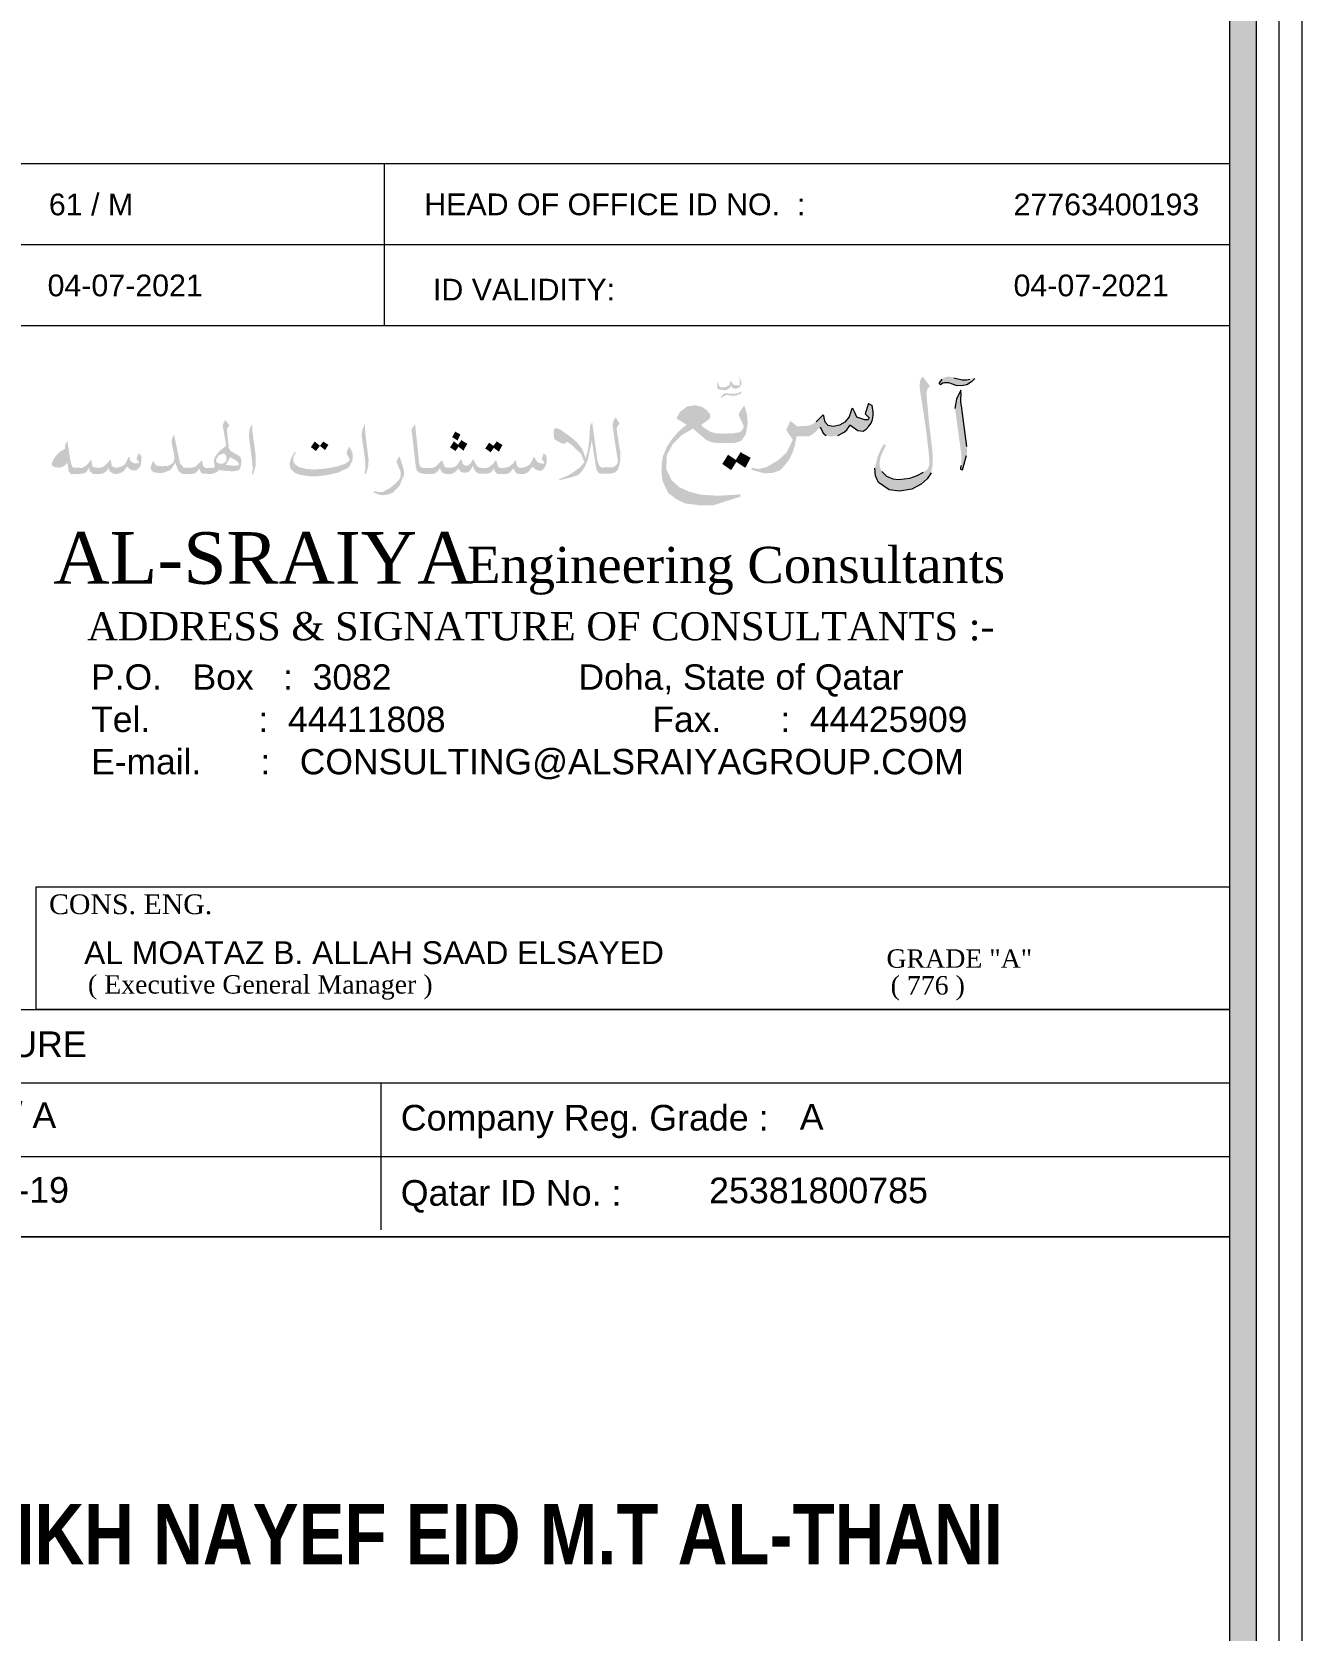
# Model space of a CAD drawing. Header units: inches. Extents: x -68096 to 69834, y -16833 to 17650.
# Drawn here: x 934.5 to 964.39, y -347.53 to -309.94 of the extents above; entities that cross this region are included whole.
import ezdxf
from ezdxf.enums import TextEntityAlignment as Align

# ---------------------------------------------------------------- set-up
doc = ezdxf.new("R2010")
doc.units = ezdxf.units.IN
doc.header["$MEASUREMENT"] = 0
for name, color, linetype in [('DIMENSION', 1, 'Continuous'), ('QCD TITLE A', 7, 'Continuous'), ('QCD TITLE BLOCK', 7, 'Continuous'), ('TEXT', 23, 'Continuous'), ('WIN', 1, 'Continuous')]:
    doc.layers.add(name, color=color, linetype=linetype)
doc.styles.add('ARAIL BOLD', font='ARIALNB.TTF')
doc.styles.add('MAHER_TIMES', font='times.ttf')
doc.styles.add('Title Sheet_A1$0$DCAQ New Title Block for CD-A1_Dar Al Salam$0$ARIAL_2.5', font='arial.ttf', dxfattribs={"height": 2.5})
doc.styles.add('Title Sheet_A1$0$DCAQ New Title Block for CD-A1_Dar Al Salam$0$title', font='arial.ttf')
doc.styles.add('TITLE2', font='arial.ttf')

msp = doc.modelspace()

# ---------------------------------------------------------------- hatches: boundary and pattern name
at = {"layer": 'DIMENSION', "linetype": 'Continuous', "lineweight": 0, "ltscale": 0.5}
h = msp.add_hatch(color=7, dxfattribs=at)
h.paths.add_polyline_path([(950.82077, -318.29777), (950.73507, -318.30668), (950.68673, -318.2954), (950.66422, -318.26399), (950.63763, -318.17656), (950.62695, -318.17315), (950.62509, -318.30393), (950.6397, -318.3411), (950.65364, -318.34873), (950.69892, -318.35758), (950.71474, -318.3586), (950.79081, -318.3723), (950.84717, -318.36102), (950.87149, -318.34191), (950.89951, -318.32256), (950.91965, -318.31856), (950.94986, -318.25189), (950.96907, -318.30559), (950.99823, -318.31836), (951.03011, -318.3313), (951.07371, -318.33139), (951.13286, -318.30908), (951.16468, -318.27555), (951.19082, -318.23796), (951.1918, -318.19282), (951.17656, -318.15322), (951.16059, -318.07062), (951.15084, -318.07197), (951.15168, -318.17825), (951.1537, -318.21923), (951.15595, -318.24661), (951.13065, -318.2586), (951.03889, -318.25717), (950.99846, -318.23006), (950.93525, -318.15116), (950.92371, -318.1485), (950.92374, -318.2126), (950.89576, -318.26367)])
h.paths.add_polyline_path([(950.97219, -318.50233), (951.05684, -318.49622), (951.09473, -318.47945), (951.15457, -318.46707), (951.20135, -318.41605), (951.18588, -318.40759), (951.15473, -318.42247), (951.12725, -318.43298), (951.07965, -318.44525), (951.06522, -318.45186), (951.02899, -318.45503), (950.90563, -318.45081), (950.84384, -318.44), (950.79956, -318.44387), (950.77986, -318.45241), (950.74976, -318.47936), (950.70346, -318.53619), (950.72132, -318.55489), (950.76468, -318.51074), (950.78848, -318.5046), (950.84837, -318.47797), (950.90211, -318.48949)])
for points in [[(955.56601, -320.45756), (955.65747, -320.31241), (955.69514, -320.10811), (955.69514, -319.89306), (955.59829, -319.03286), (955.54987, -318.48449), (955.54987, -318.40922), (955.57139, -318.34471), (955.62519, -318.27482), (955.45841, -318.04902), (955.42613, -318.08665), (955.39923, -318.15116), (955.38308, -318.24256), (955.38308, -318.29095), (955.39923, -318.39847), (955.50145, -319.05437), (955.54987, -319.39307), (955.59291, -319.78016), (955.61443, -320.01671), (955.61443, -320.13499), (955.56601, -320.23714), (955.47455, -320.30165), (955.32928, -320.37692), (955.15712, -320.44144), (954.88811, -320.47369), (954.7536, -320.45756), (954.60834, -320.39305), (954.49535, -320.28553), (954.44693, -320.16187), (954.44693, -320.0436), (954.46845, -319.93069), (954.5922, -319.66188), (954.54377, -319.64038), (954.47921, -319.7479), (954.39851, -319.92532), (954.33395, -320.20488), (954.34471, -320.38767), (954.41465, -320.54358), (954.66752, -320.71562), (954.90963, -320.74788), (955.20554, -320.69412), (955.42075, -320.58122)], [(956.16154, -318.22458), (956.27242, -318.26369), (956.40938, -318.25717), (956.49417, -318.24413), (956.60505, -318.17244), (956.68744, -318.09698), (956.66375, -318.0812), (956.61157, -318.10075), (956.56592, -318.11379), (956.48765, -318.12682), (956.442, -318.12682), (956.3833, -318.12682), (956.19415, -318.0812), (956.09632, -318.05513), (956.02457, -318.05513), (955.96587, -318.07468), (955.91369, -318.11379), (955.84847, -318.21155), (955.87456, -318.24413), (955.93326, -318.20503), (955.97239, -318.19851), (956.07675, -318.19851)], [(950.24254, -319.16637), (950.2517, -319.1797), (950.41829, -319.06525), (950.4609, -319.00139), (950.44492, -318.92156), (950.37036, -318.83641), (950.26384, -318.7619), (950.10939, -318.72465), (949.91766, -318.75126), (949.75256, -318.87366), (949.68333, -318.99074), (949.66202, -319.03332), (949.90168, -319.18233), (949.72061, -319.33135), (949.56616, -319.51229), (949.43301, -319.7092), (949.34247, -319.93272), (949.31584, -320.10835), (949.31052, -320.28929), (949.33715, -320.51281), (949.47562, -320.79487), (949.66735, -320.93856), (949.87506, -321.03436), (950.21058, -321.07693), (950.53013, -321.07693), (951.17989, -320.86938), (951.16391, -320.82148), (950.626, -320.85341), (950.22656, -320.8268), (949.94962, -320.7523), (949.72061, -320.64586), (949.55018, -320.4862), (949.42236, -320.22011), (949.43834, -319.89015), (949.58213, -319.62937), (949.78452, -319.43246), (950.05081, -319.27281), (950.36503, -319.54422), (950.50351, -319.59744), (950.626, -319.61341), (951.01479, -319.61341), (951.15326, -319.57615), (951.21717, -319.52826), (951.29705, -319.40053), (951.33966, -319.1504), (951.32368, -318.94817), (951.25977, -318.72465), (951.15858, -318.87366), (951.12663, -318.93753), (951.14261, -318.99074), (951.20652, -319.12379), (951.21608, -319.14701), (951.23847, -319.18233), (951.24137, -319.20836), (951.2438, -319.21426), (951.24257, -319.21918), (951.2438, -319.23023), (951.23314, -319.27813), (951.2181, -319.29201), (951.19054, -319.33135), (951.13728, -319.36328), (951.03533, -319.37601), (951.01479, -319.38457), (950.91892, -319.38457), (950.73784, -319.39521), (950.57274, -319.37924), (950.47155, -319.35263), (950.37568, -319.29409), (950.36503, -319.28721), (950.32775, -319.26748), (950.3173, -319.25634), (950.28515, -319.23555), (950.26098, -319.19632), (950.24786, -319.18233), (950.25103, -319.18016)], [(952.20593, -320.14369), (952.32079, -319.99515), (952.40188, -319.8196), (952.44917, -319.67106), (952.48972, -319.455), (952.77351, -319.455), (952.84783, -319.42124), (952.94919, -319.34021), (953.04378, -319.23218), (953.11811, -319.38072), (953.18568, -319.43474), (953.31406, -319.46175), (953.46271, -319.43474), (953.61136, -319.36047), (953.67218, -319.2997), (953.72623, -319.22543), (953.73974, -319.18492), (953.92894, -319.31996), (954.05732, -319.33346), (954.13165, -319.2862), (954.19246, -319.21868), (954.24651, -319.14441), (954.27354, -319.05663), (954.29381, -318.9621), (954.29381, -318.88108), (954.26678, -318.73254), (954.18534, -318.67965), (954.10462, -318.92834), (954.19921, -319.02287), (954.17219, -319.07014), (954.09786, -319.06338), (954.05056, -319.04988), (953.90867, -319.00262), (953.86137, -318.89458), (953.81407, -318.80006), (953.78704, -318.80681), (953.72623, -318.99586), (953.62488, -319.12415), (953.50325, -319.19167), (953.3546, -319.22543), (953.23298, -319.19842), (953.16541, -319.12415), (953.13838, -319.02287), (953.13162, -318.9621), (953.10459, -318.95535), (952.94919, -319.1174), (952.8208, -319.19167), (952.71269, -319.21193), (952.50323, -319.21868), (952.34782, -319.09039), (952.24647, -319.30645), (952.40188, -319.53602), (952.25322, -319.83985), (952.05052, -320.02216), (951.787, -320.17745), (951.60456, -320.22471), (951.44915, -320.19771), (951.41537, -320.23822), (951.73294, -320.32599), (951.94241, -320.31249), (952.09106, -320.25847)], [(956.37405, -318.73921), (956.35253, -318.64781), (956.35253, -318.56179), (956.36329, -318.48115), (956.35253, -318.36825), (956.25569, -318.57792), (956.21803, -318.80372), (956.36329, -319.84671), (956.36867, -320.008), (956.35791, -320.1424), (956.34715, -320.22842), (956.39558, -320.24455), (956.49242, -319.90585), (956.50318, -319.76607), (956.4978, -319.69617)], [(947.06146, -319.38874), (946.92585, -319.29308), (946.83411, -319.26119), (946.79023, -319.27315), (946.77428, -319.317), (946.77428, -319.38077), (946.77827, -319.45251), (946.79023, -319.51628), (946.8381, -319.55215), (946.92984, -319.60397), (946.9777, -319.63187), (947.04551, -319.6239), (947.06944, -319.59201), (947.10534, -319.59201), (947.21303, -319.67173), (947.42045, -319.87101), (947.4723, -319.99856), (947.49623, -320.06632), (947.38854, -320.18988), (947.30477, -320.24966), (947.19708, -320.32539), (947.07742, -320.39315), (946.90989, -320.45692), (946.90989, -320.48482), (947.14523, -320.43301), (947.35663, -320.36126), (947.44837, -320.26162), (947.52415, -320.13806), (947.576, -320.00653), (947.60393, -319.875), (947.63583, -319.72753), (947.67173, -319.55614), (947.76746, -320.16995), (947.78342, -320.24568), (947.83128, -320.31742), (947.87915, -320.33735), (948.12246, -320.32938), (948.22217, -320.30546), (948.28599, -320.2377), (948.32189, -320.12212), (948.34183, -319.99856), (948.34582, -319.82717), (948.31391, -319.67173), (948.26206, -319.33692), (948.25807, -319.25721), (948.27801, -319.21337), (948.32588, -319.16155), (948.23414, -319.01009), (948.19824, -319.05792), (948.16633, -319.13365), (948.16234, -319.22532), (948.23813, -319.74347), (948.28599, -320.03045), (948.27403, -320.09023), (948.23414, -320.14205), (948.16633, -320.1819), (947.91903, -320.18988), (947.86718, -320.16995), (947.83926, -320.13407), (947.80336, -320.02646), (947.67971, -319.12568), (947.62786, -319.20938), (947.62387, -319.317), (947.6119, -319.52425), (947.58398, -319.77137), (947.52415, -319.97066), (947.4723, -319.8192), (947.42443, -319.72354), (947.33269, -319.61194), (947.225, -319.50831)], [(939.68567, -319.3427), (939.68567, -319.28171), (939.68567, -319.23978), (939.67423, -319.16735), (939.617, -319.28933), (939.60174, -319.438), (939.68186, -320.08222), (939.68567, -320.1394), (939.68949, -320.20421), (939.68567, -320.24995), (939.67423, -320.34144), (939.69711, -320.35287), (939.75815, -320.15465), (939.76197, -320.10891), (939.76197, -320.02886), (939.76197, -319.94499), (939.75815, -319.884)], [(942.41626, -319.99944), (942.3476, -319.43145), (942.33615, -319.29803), (942.33234, -319.1608), (942.27512, -319.28279), (942.25604, -319.40858), (942.25986, -319.48101), (942.32852, -319.94607), (942.34378, -320.09474), (942.34378, -320.20528), (942.32089, -320.32727), (942.35523, -320.34251), (942.39719, -320.21291), (942.41245, -320.13286), (942.41626, -320.0528)], [(943.68713, -320.3309), (943.74434, -320.33805), (943.823, -320.33805), (943.94457, -320.33805), (944.00178, -320.31661), (944.04111, -320.28088), (944.06257, -320.2523), (944.09117, -320.20942), (944.15196, -320.30946), (944.18771, -320.32733), (944.23062, -320.33805), (944.37007, -320.33805), (944.44516, -320.30232), (944.48807, -320.25944), (944.53812, -320.21299), (944.57746, -320.28445), (944.61679, -320.30232), (944.65969, -320.30946), (944.73121, -320.30589), (944.77769, -320.28803), (944.83132, -320.22729), (944.87066, -320.14868), (944.91356, -320.2523), (944.94932, -320.2916), (945.0101, -320.33447), (945.21391, -320.33447), (945.28543, -320.30946), (945.33548, -320.25944), (945.37124, -320.21299), (945.38912, -320.28088), (945.42488, -320.31304), (945.4499, -320.33805), (945.47851, -320.34162), (945.66087, -320.34162), (945.70735, -320.32733), (945.7431, -320.30232), (945.78244, -320.25944), (945.82892, -320.20942), (945.87898, -320.30232), (945.90043, -320.32376), (945.95049, -320.34162), (946.00412, -320.34162), (946.08994, -320.33805), (946.15787, -320.30589), (946.20078, -320.27373), (946.22581, -320.23086), (946.25442, -320.1987), (946.27229, -320.16655), (946.35096, -320.238), (946.39029, -320.2523), (946.4332, -320.26659), (946.49041, -320.26302), (946.53331, -320.22371), (946.5798, -320.1594), (946.6084, -320.07007), (946.6084, -319.96289), (946.59767, -319.90215), (946.53689, -319.8557), (946.49398, -319.99504), (946.54046, -320.04864), (946.55834, -320.08437), (946.52616, -320.10223), (946.45107, -320.08794), (946.38314, -320.05578), (946.31878, -319.94502), (946.3009, -319.94502), (946.25084, -320.05936), (946.20078, -320.12367), (946.10782, -320.17726), (946.01127, -320.1987), (945.94691, -320.18798), (945.91473, -320.14868), (945.88255, -320.02363), (945.86825, -320.02005), (945.81462, -320.09509), (945.72165, -320.17012), (945.62869, -320.19513), (945.52857, -320.20227), (945.47136, -320.18084), (945.44633, -320.10938), (945.42488, -320.02363), (945.407, -320.02363), (945.34621, -320.10223), (945.2604, -320.17369), (945.17816, -320.20227), (945.03156, -320.19513), (944.96362, -320.14868), (944.91356, -320.05578), (944.88496, -320.00219), (944.87066, -319.99862), (944.82417, -320.08437), (944.76339, -320.14153), (944.68472, -320.14153), (944.63824, -320.10938), (944.61679, -320.05936), (944.61321, -320.00219), (944.58818, -320.00576), (944.49879, -320.13082), (944.45231, -320.17012), (944.3808, -320.19156), (944.28068, -320.19513), (944.21274, -320.17726), (944.17699, -320.09866), (944.15911, -320.03077), (944.12335, -320.03435), (943.99463, -320.17012), (943.9553, -320.18441), (943.91239, -320.1987), (943.71931, -320.1987), (943.69071, -320.1987), (943.6478, -320.17369), (943.62992, -320.15583), (943.61562, -320.10938), (943.60847, -320.09151), (943.51193, -319.16611), (943.42969, -319.28759), (943.5298, -320.18084), (943.55126, -320.2523), (943.58344, -320.28803), (943.62634, -320.31661)], [(944.38437, -319.47339), (944.5131, -319.55557), (944.57746, -319.40908), (944.45589, -319.34476)], [(935.21138, -320.17963), (935.24453, -320.15386), (935.28874, -320.12441), (935.32558, -320.07288), (935.35137, -320.20172), (935.36242, -320.27903), (935.41768, -320.34529), (935.4582, -320.34529), (935.69397, -320.33424), (935.7566, -320.30848), (935.80081, -320.26062), (935.84133, -320.19436), (935.8487, -320.24221), (935.86343, -320.28639), (935.8929, -320.30479), (935.92238, -320.33792), (935.985, -320.33792), (936.12867, -320.33792), (936.18762, -320.31584), (936.23551, -320.28271), (936.27603, -320.23853), (936.29814, -320.20172), (936.32392, -320.27166), (936.34603, -320.29375), (936.36813, -320.30848), (936.3976, -320.32688), (936.45286, -320.33792), (936.51549, -320.33792), (936.57075, -320.31952), (936.61864, -320.30111), (936.66284, -320.2643), (936.69968, -320.21276), (936.72915, -320.16491), (936.82494, -320.24589), (936.89862, -320.26062), (936.96124, -320.25326), (937.00913, -320.20172), (937.05334, -320.15386), (937.06071, -320.10601), (937.07176, -320.01398), (937.07544, -319.9514), (937.04966, -319.88882), (937.00177, -319.85201), (936.95756, -319.99557), (937.00545, -320.04343), (937.02019, -320.06552), (937.0165, -320.08392), (936.97229, -320.09128), (936.9023, -320.0876), (936.84336, -320.05815), (936.81389, -320.03238), (936.80283, -319.99189), (936.7881, -319.94035), (936.76599, -319.94035), (936.71442, -320.06183), (936.67758, -320.11705), (936.61127, -320.16123), (936.54864, -320.17963), (936.47865, -320.19436), (936.43444, -320.187), (936.37918, -320.15755), (936.36445, -320.08392), (936.35339, -320.01398), (936.33129, -320.01766), (936.23551, -320.12441), (936.17657, -320.16859), (936.11026, -320.19436), (936.05131, -320.19436), (935.985, -320.187), (935.92606, -320.17227), (935.90764, -320.09865), (935.89659, -320.02502), (935.87817, -320.02134), (935.79344, -320.12441), (935.72713, -320.17227), (935.66818, -320.19804), (935.4803, -320.19068), (935.4582, -320.187), (935.44346, -320.16859), (935.42136, -320.10601), (935.38821, -319.9514), (935.32926, -319.56119), (935.27769, -319.6569), (935.274, -319.70108), (935.274, -319.74893), (935.16717, -319.81151), (935.08244, -319.88882), (935.0235, -319.96612), (934.98666, -320.03607), (934.96087, -320.09496), (934.96087, -320.10601), (934.96087, -320.12073), (934.96087, -320.13546), (934.97929, -320.1465), (935.00508, -320.16123), (935.03455, -320.17963), (935.10454, -320.19068), (935.15243, -320.187)], [(941.69832, -320.30821), (941.9501, -320.19004), (942.00351, -320.09474), (942.04166, -320.01087), (942.04547, -319.86602), (941.99969, -319.75928), (941.95773, -319.69829), (941.90814, -319.80503), (941.90432, -319.86983), (941.96917, -319.99563), (941.96917, -320.02993), (941.86999, -320.09855), (941.69451, -320.15954), (941.44273, -320.2091), (941.14137, -320.23578), (940.95063, -320.22053), (940.77896, -320.1786), (940.68741, -320.1138), (940.65689, -320.06043), (940.64544, -320.02231), (940.64544, -319.96132), (940.67215, -319.89651), (940.71029, -319.83933), (940.67215, -319.83171), (940.60729, -319.94988), (940.57296, -320.02993), (940.5577, -320.09474), (940.57678, -320.2091), (940.67978, -320.31202), (940.79803, -320.35776), (940.97351, -320.38826), (941.16044, -320.39969), (941.40459, -320.37301)], [(944.33432, -319.71278), (944.44516, -319.78781), (944.53056, -319.66979), (944.42013, -319.58415)], [(944.65969, -319.76995), (944.74193, -319.6306), (944.61321, -319.55557), (944.53056, -319.66979)], [(945.24967, -319.61273), (945.16386, -319.74136), (945.2747, -319.81639), (945.3601, -319.69838)], [(945.3601, -319.69838), (945.48924, -319.79853), (945.57148, -319.65918), (945.44275, -319.58415)], [(951.27815, -320.17522), (951.39945, -319.95193), (951.18238, -319.8371), (951.06257, -320.03049)], [(942.9923, -320.78089), (943.06478, -320.70465), (943.15252, -320.60935), (943.20211, -320.47593), (943.24789, -320.38063), (943.24789, -320.26628), (943.225, -320.15954), (943.14489, -319.91939), (943.08385, -320.0185), (943.07622, -320.06424), (943.12582, -320.18241), (943.16015, -320.25484), (943.17541, -320.30821), (943.17541, -320.38826), (943.13726, -320.47593), (943.06096, -320.55599), (942.91219, -320.67797), (942.74815, -320.76564), (942.66804, -320.76564), (942.61463, -320.75421), (942.54215, -320.74658), (942.52689, -320.77327), (942.64897, -320.82282), (942.75578, -320.84188), (942.86641, -320.82664)], [(951.06257, -320.03049), (950.86955, -319.90089), (950.74186, -320.10505), (950.93339, -320.23902)]]:
    msp.add_hatch(color=7, dxfattribs=at).paths.add_polyline_path(points)
h = msp.add_hatch(color=7, dxfattribs=at)
h.paths.add_polyline_path([(937.747, -320.25376), (937.8004, -320.18515), (937.87289, -320.0746), (937.8767, -320.09366), (937.94155, -320.2652), (938.01022, -320.33), (938.06744, -320.34144), (938.27344, -320.33763), (938.33448, -320.32238), (938.38788, -320.28045), (938.43747, -320.20802), (938.46418, -320.29188), (938.4947, -320.32238), (938.5214, -320.33381), (938.72053, -320.34144), (938.77775, -320.32619), (938.85786, -320.29188), (938.90364, -320.24614), (939.00664, -320.2652), (939.12108, -320.27282), (939.23171, -320.27664), (939.33089, -320.2652), (939.37286, -320.24614), (939.39575, -320.20421), (939.41863, -320.13178), (939.42245, -319.99455), (939.39193, -319.93356), (939.35378, -319.90306), (939.17067, -319.80014), (939.12871, -319.72771), (939.08675, -319.31983), (939.09056, -319.28171), (939.10964, -319.23597), (939.14397, -319.20166), (939.10615, -319.14654), (939.04403, -319.07205), (938.99062, -319.17879), (938.98681, -319.22072), (938.99825, -319.26646), (939.06692, -319.67434), (938.91051, -319.80014), (938.82277, -319.91069), (938.78081, -319.99836), (938.78462, -320.10128), (938.79988, -320.18515), (938.73121, -320.19658), (938.57862, -320.19658), (938.5481, -320.17752), (938.52903, -320.16228), (938.51377, -320.10891), (938.49851, -320.02886), (938.48325, -320.02886), (938.44129, -320.0746), (938.3917, -320.12416), (938.34973, -320.16609), (938.26581, -320.19277), (938.06363, -320.19277), (938.01022, -320.12416), (937.9797, -320.08222), (937.84237, -319.41513), (937.79278, -319.50662), (937.78515, -319.56761), (937.78515, -319.61335), (937.84618, -319.89925), (937.84618, -319.96024), (937.83855, -320.02504), (937.80803, -320.08985), (937.69741, -320.15084), (937.55626, -320.15846), (937.438, -320.14703), (937.38459, -320.10128), (937.36552, -320.0441), (937.33882, -320.04029), (937.31974, -320.09747), (937.29304, -320.17371), (937.29304, -320.24233), (937.35026, -320.29951), (937.4647, -320.31475), (937.55626, -320.31857)])
h.paths.add_polyline_path([(938.82277, -320.03648), (938.84566, -319.96786), (938.89525, -319.89925), (938.94103, -319.88019), (939.00969, -319.86113), (939.05166, -319.88781), (939.07073, -319.92593), (939.07073, -319.97549), (939.07836, -320.00598), (939.05929, -320.04792), (939.02877, -320.07079), (938.98681, -320.09747), (938.95629, -320.10128), (938.87236, -320.08985), (938.84184, -320.05173)], flags=16)
h.paths.add_polyline_path([(939.05547, -320.12797), (939.16526, -319.94382), (939.33014, -320.0441), (939.35303, -320.08604), (939.36828, -320.11653), (939.35684, -320.13178), (939.33395, -320.1394), (939.26147, -320.14322), (939.17754, -320.1394)], flags=16)
h = msp.add_hatch(color=7, dxfattribs=at)
h.paths.add_polyline_path([(941.17951, -319.80121), (941.27291, -319.67885), (941.14899, -319.57631), (941.06125, -319.70973)])
h.paths.add_polyline_path([(941.35118, -319.57631), (941.27291, -319.67885), (941.39314, -319.77834), (941.47325, -319.65636)])
at = {"layer": 'WIN', "linetype": 'Continuous', "lineweight": 0}
h = msp.add_hatch(color=86, dxfattribs=at)
h.paths.add_polyline_path([(753.52048, -235.84563), (753.52048, -384.04304), (963.30992, -384.04304), (963.30992, -235.84563)])
h.paths.add_polyline_path([(922.89008, -236.47111), (922.89008, -383.38797), (962.68444, -383.38797), (962.68444, -236.47111)], flags=16)
h.paths.add_polyline_path([(922.26459, -383.38797), (754.14633, -383.38797), (754.14633, -236.47111), (922.26459, -236.47111)], flags=16)
h = msp.add_hatch(color=7, dxfattribs=at)
h.paths.add_polyline_path([(753.52048, -235.84563), (753.52048, -384.04304), (963.30992, -384.04304), (963.30992, -235.84563)])
h.paths.add_polyline_path([(922.89008, -236.47111), (922.89008, -383.38797), (962.68444, -383.38797), (962.68444, -236.47111)], flags=16)
h.paths.add_polyline_path([(922.26459, -383.38797), (754.14633, -383.38797), (754.14633, -236.47111), (922.26459, -236.47111)], flags=16)

# ---------------------------------------------------------------- linework, layer by layer
at = {"layer": 'DIMENSION', "color": 7, "linetype": 'Continuous', "lineweight": 0, "ltscale": 0.5}
for p, q in [((955.84847, -318.21155), (955.91369, -318.11379)), ((955.87456, -318.24413), (955.84847, -318.21155)), ((955.93326, -318.20503), (955.87456, -318.24413)), ((955.97239, -318.19851), (955.93326, -318.20503)), ((956.07675, -318.19851), (955.97239, -318.19851)), ((956.16154, -318.22458), (956.07675, -318.19851)), ((956.27242, -318.26369), (956.16154, -318.22458)), ((956.19415, -318.0812), (956.3833, -318.12682)), ((956.40938, -318.25717), (956.27242, -318.26369)), ((956.3833, -318.12682), (956.442, -318.12682)), ((956.49417, -318.24413), (956.40938, -318.25717)), ((956.442, -318.12682), (956.48765, -318.12682)), ((956.48765, -318.12682), (956.56592, -318.11379)), ((956.60505, -318.17244), (956.49417, -318.24413)), ((956.68744, -318.09698), (956.60505, -318.17244)), ((954.18534, -318.67965), (954.10462, -318.92834)), ((954.18534, -318.67965), (954.26678, -318.73254)), ((954.29381, -318.88108), (954.26678, -318.73254)), ((956.25569, -318.57792), (956.21803, -318.80372)), ((956.35253, -318.36825), (956.25569, -318.57792)), ((956.36329, -318.48115), (956.35253, -318.36825)), ((956.35253, -318.56179), (956.36329, -318.48115)), ((956.35253, -318.64781), (956.35253, -318.56179)), ((956.37405, -318.73921), (956.35253, -318.64781)), ((956.4978, -319.69617), (956.37405, -318.73921)), ((953.10459, -318.95535), (952.94919, -319.1174)), ((953.13162, -318.9621), (953.10459, -318.95535)), ((953.13838, -319.02287), (953.13162, -318.9621)), ((953.16541, -319.12415), (953.13838, -319.02287)), ((953.72623, -318.99586), (953.62488, -319.12415)), ((953.78704, -318.80681), (953.72623, -318.99586)), ((953.81407, -318.80006), (953.78704, -318.80681)), ((953.86137, -318.89458), (953.81407, -318.80006)), ((953.90867, -319.00262), (953.86137, -318.89458)), ((954.05056, -319.04988), (953.90867, -319.00262)), ((954.09786, -319.06338), (954.05056, -319.04988)), ((954.17219, -319.07014), (954.09786, -319.06338)), ((954.10462, -318.92834), (954.19921, -319.02287)), ((954.19921, -319.02287), (954.17219, -319.07014)), ((954.24651, -319.14441), (954.27354, -319.05663)), ((954.27354, -319.05663), (954.29381, -318.9621)), ((954.29381, -318.9621), (954.29381, -318.88108)), ((953.04378, -319.23218), (953.11811, -319.38072)), ((953.11811, -319.38072), (953.18568, -319.43474)), ((953.23298, -319.19842), (953.16541, -319.12415)), ((953.3546, -319.22543), (953.23298, -319.19842)), ((953.50325, -319.19167), (953.3546, -319.22543)), ((953.46271, -319.43474), (953.61136, -319.36047)), ((953.62488, -319.12415), (953.50325, -319.19167)), ((953.61136, -319.36047), (953.67218, -319.2997)), ((953.67218, -319.2997), (953.72623, -319.22543)), ((953.72623, -319.22543), (953.73974, -319.18492)), ((953.73974, -319.18492), (953.92894, -319.31996)), ((953.92894, -319.31996), (954.05732, -319.33346)), ((954.05732, -319.33346), (954.13165, -319.2862)), ((954.13165, -319.2862), (954.19246, -319.21868)), ((954.19246, -319.21868), (954.24651, -319.14441)), ((944.42013, -319.58415), (944.65969, -319.76995)), ((944.61321, -319.55557), (944.44516, -319.78781)), ((945.24967, -319.61273), (945.48924, -319.79853)), ((945.44275, -319.58415), (945.2747, -319.81639)), ((951.18238, -319.8371), (950.93339, -320.23902)), ((950.86955, -319.90089), (951.27815, -320.17522)), ((951.27815, -320.17522), (951.39945, -319.95193)), ((954.34471, -320.38767), (954.33395, -320.20488)), ((956.35791, -320.1424), (956.34715, -320.22842)), ((956.34715, -320.22842), (956.39558, -320.24455)), ((956.39558, -320.24455), (956.49242, -319.90585)), ((954.41465, -320.54358), (954.34471, -320.38767)), ((954.66752, -320.71562), (954.41465, -320.54358)), ((954.49535, -320.28553), (954.60834, -320.39305)), ((954.60834, -320.39305), (954.7536, -320.45756)), ((954.7536, -320.45756), (954.88811, -320.47369)), ((954.88811, -320.47369), (955.15712, -320.44144)), ((955.15712, -320.44144), (955.32928, -320.37692)), ((955.42075, -320.58122), (955.20554, -320.69412)), ((955.32928, -320.37692), (955.47455, -320.30165)), ((955.56601, -320.45756), (955.42075, -320.58122)), ((955.65747, -320.31241), (955.56601, -320.45756)), ((954.90963, -320.74788), (954.66752, -320.71562)), ((955.20554, -320.69412), (954.90963, -320.74788)), ((962.68444, -330.05934), (934.58852, -330.05934)), ((934.58852, -330.05934), (934.58852, -332.93485)), ((962.68444, -332.93485), (934.58852, -332.93485))]:
    msp.add_line(p, q, dxfattribs=at)
at = {"layer": 'QCD TITLE BLOCK', "lineweight": 0}
for p, q in [((922.70496, -332.93485), (962.68444, -332.93485)), ((922.70496, -334.66285), (962.68444, -334.66285)), ((942.70302, -334.66285), (942.70302, -338.11884)), ((922.70496, -336.39084), (962.68444, -336.39084))]:
    msp.add_line(p, q, dxfattribs=at)
at = {"layer": 'WIN', "color": 7, "linetype": 'Continuous', "lineweight": 0}
for p, q in [((922.89008, -313.0376), (962.68444, -313.0376)), ((942.78726, -313.0376), (942.78726, -316.84661)), ((922.89008, -314.94211), (962.68444, -314.94211)), ((922.89008, -316.84661), (962.68444, -316.84661)), ((922.89008, -338.28183), (962.68444, -338.28183)), ((922.89008, -338.28183), (962.68444, -338.28183))]:
    msp.add_line(p, q, dxfattribs=at)
for points in [[(752.44464, -385.11888), (964.38576, -385.11888), (964.38576, -234.76979), (752.44464, -234.76979)], [(752.44464, -385.11888), (964.38576, -385.11888), (964.38576, -234.76979), (752.44464, -234.76979)], [(752.98256, -384.58096), (963.84784, -384.58096), (963.84784, -235.30771), (752.98256, -235.30771)], [(752.98256, -384.58096), (963.84784, -384.58096), (963.84784, -235.30771), (752.98256, -235.30771)], [(753.52048, -384.04304), (963.30992, -384.04304), (963.30992, -235.84563), (753.52048, -235.84563)], [(753.52048, -384.04304), (963.30992, -384.04304), (963.30992, -235.84563), (753.52048, -235.84563)], [(962.68444, -236.47111), (922.89008, -236.47111), (922.89008, -383.38797), (962.68444, -383.38797)], [(962.68444, -236.47111), (922.89008, -236.47111), (922.89008, -383.38797), (962.68444, -383.38797)]]:
    msp.add_lwpolyline(points, close=True, dxfattribs=at)
for points in [[(922.89008, -316.84661), (962.68444, -316.84661)], [(962.68444, -338.28183), (922.89008, -338.28183)]]:
    msp.add_lwpolyline(points, dxfattribs=at)

# ---------------------------------------------------------------- texts
at = {"layer": 'DIMENSION', "color": 7, "linetype": 'Continuous', "lineweight": 0, "ltscale": 0.5}
for s, height, style, p in [('AL-SRAIYA', 1.214271, 'MAHER_TIMES', (935.00076, -322.92312)), ('Engineering Consultants', 0.8499895, 'MAHER_TIMES', (944.73749, -322.90361)), ('ADDRESS & SIGNATURE OF CONSULTANTS :-', 0.6618616, 'MAHER_TIMES', (935.79527, -324.25251)), ('CONS. ENG.', 0.464672, 'MAHER_TIMES', (934.89783, -330.69276)), ('AL MOATAZ B. ALLAH SAAD ELSAYED', 0.5358304, 'TITLE2', (935.72432, -331.86748)), ('GRADE "A"', 0.433634, 'MAHER_TIMES', (954.60648, -331.95472)), ('( Executive General Manager )', 0.4336344, 'MAHER_TIMES', (935.81374, -332.56252)), ('( 776 )', 0.433634, 'MAHER_TIMES', (954.70416, -332.58376))]:
    msp.add_text(s, height=height, dxfattribs=dict(at, style=style)).set_placement(p)
at = {"layer": 'QCD TITLE A', "lineweight": 0, "style": 'Title Sheet_A1$0$DCAQ New Title Block for CD-A1_Dar Al Salam$0$ARIAL_2.5'}
for s, height, p in [('15 / A', 0.602714, (932.86899, -335.12329)), ('A', 0.60271, (952.5645, -335.16157)), ('16-05-19', 0.602714, (931.99763, -336.87797)), ('25381800785', 0.6027145, (950.4319, -336.88957))]:
    msp.add_text(s, height=height, dxfattribs=at).set_placement(p, align=Align.TOP_LEFT)
at = {"layer": 'QCD TITLE A', "color": 7, "lineweight": 0, "insert": (935.88854, -324.81799), "char_height": 0.59690039, "width": 32.1899006, "attachment_point": 1, "style": 'Title Sheet_A1$0$DCAQ New Title Block for CD-A1_Dar Al Salam$0$title'}
msp.add_mtext('P.O.^IBox   :  3082                   Doha, State of Qatar{\\C3; }\\PTel.           :  {\\C3;44411808                     }Fax.      : {\\C3; 44425909\\H1.8529x; \\H0.53968x;\\P}E-mail.      :   {\\C3;CONSULTING@ALSRAIYAGROUP.COM\\H1.571x; }', dxfattribs=at)
at = {"layer": 'QCD TITLE A', "color": 0, "lineweight": 0, "ltscale": 0.02, "char_height": 0.6027145, "attachment_point": 1, "style": 'Title Sheet_A1$0$DCAQ New Title Block for CD-A1_Dar Al Salam$0$ARIAL_2.5'}
for s, insert, width in [('{\\C256;HEAD OF OFFICE SIGNATURE}', (923.57679, -333.45218), 15.0632651), ('{\\C256;Company Reg. Grade :}', (943.1754, -335.18018), 16.2366366), ('{\\C256;Qatar ID No. :}', (943.1754, -336.94818), 16.2366366)]:
    msp.add_mtext(s, dxfattribs=dict(at, insert=insert, width=width))
at = {"layer": 'TEXT', "color": 0, "lineweight": 0, "style": 'ARAIL BOLD'}
msp.add_text('SHAIKH NAYEF EID M.T AL-THANI', height=1.415997, rotation=0.000267, dxfattribs=at).set_placement((944.0148, -345.27419), align=Align.MIDDLE)
at = {"layer": 'WIN', "color": 7, "linetype": 'Continuous', "lineweight": 0, "style": 'TITLE2'}
for s, height, p in [('61 / M', 0.511284, (934.89474, -314.25672)), ('HEAD OF OFFICE ID NO.  :', 0.5112836, (943.7284, -314.25489)), ('27763400193', 0.5112836, (957.59697, -314.25672)), ('04-07-2021', 0.511284, (934.86406, -316.16122)), ('04-07-2021', 0.511284, (957.59697, -316.16122)), ('ID VALIDITY:', 0.5112836, (943.93331, -316.25983))]:
    msp.add_text(s, height=height, dxfattribs=at).set_placement(p)

doc.saveas('drawing.dxf')
